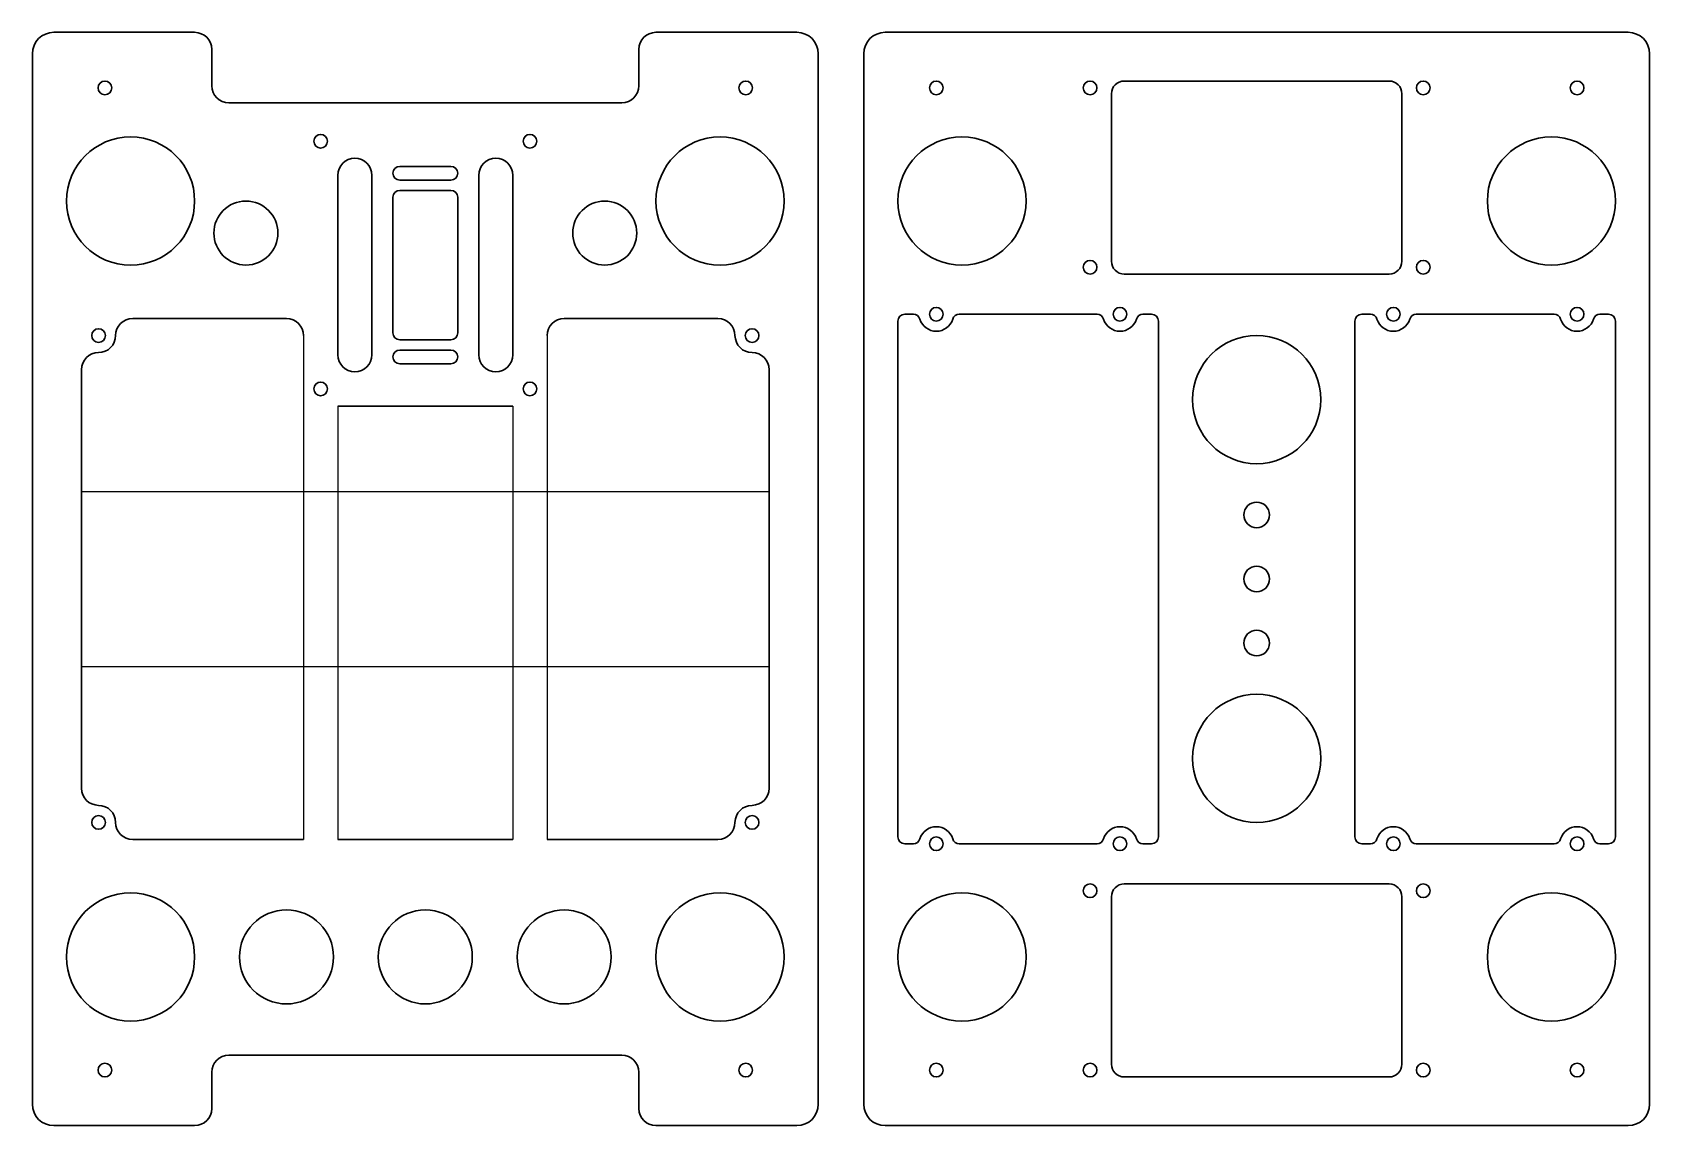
# Model space of a CAD drawing. Header units: millimetres. Extents: x 0 to 379, y 0 to 256.
import ezdxf

# ---------------------------------------------------------------- set-up
doc = ezdxf.new("R2010")
doc.units = ezdxf.units.MM
doc.layers.add('粗实线', color=7, linetype='Continuous', lineweight=30)
doc.layers.add('粗实线层', color=7, linetype='Continuous', lineweight=30)

msp = doc.modelspace()

# ---------------------------------------------------------------- linework, layer by layer
for p, q in [((63.69, 185.44), (63.69, 67.44)), ((120.69, 185.44), (120.69, 67.44)), ((71.69, 168.94), (71.69, 67.44)), ((112.69, 168.94), (112.69, 67.44)), ((11.69, 148.94), (172.69, 148.94)), ((11.69, 107.94), (172.69, 107.94))]:
    msp.add_line(p, q)
at = {"layer": '粗实线'}
for p, q in [((38.19, 256.44), (5.19, 256.44)), ((146.19, 256.44), (179.19, 256.44)), ((373.82, 256.44), (199.82, 256.44)), ((0.19, 251.44), (0.19, 5.44)), ((42.19, 252.44), (42.19, 243.94)), ((142.19, 243.94), (142.19, 252.44)), ((184.19, 5.44), (184.19, 251.44)), ((194.82, 251.44), (194.82, 5.44)), ((378.82, 5.44), (378.82, 251.44)), ((46.19, 239.94), (138.19, 239.94)), ((252.82, 202.84), (252.82, 242.04)), ((86.19, 225.04), (98.19, 225.04)), ((71.69, 180.94), (71.69, 222.94)), ((79.69, 222.94), (79.69, 180.94)), ((86.19, 221.84), (98.19, 221.84)), ((104.69, 222.94), (104.69, 180.94)), ((112.69, 180.94), (112.69, 222.94)), ((84.59, 186.04), (84.59, 217.84)), ((86.19, 219.44), (98.19, 219.44)), ((99.79, 217.84), (99.79, 186.04)), ((23.69, 189.44), (59.69, 189.44)), ((124.69, 189.44), (160.69, 189.44)), ((206.45, 190.44), (204.42, 190.44)), ((217.19, 190.44), (249.45, 190.44)), ((260.19, 190.44), (262.22, 190.44)), ((313.45, 190.44), (311.42, 190.44)), ((324.19, 190.44), (356.45, 190.44)), ((367.19, 190.44), (369.22, 190.44)), ((202.82, 188.84), (202.82, 68.04)), ((263.82, 188.84), (263.82, 68.04)), ((309.82, 188.84), (309.82, 68.04)), ((370.82, 188.84), (370.82, 68.04)), ((19.69, 185.44), (19.69, 185.44)), ((98.19, 184.44), (86.19, 184.44)), ((86.19, 182.04), (98.19, 182.04)), ((164.69, 185.44), (164.69, 185.44)), ((15.69, 181.44), (15.69, 181.44)), ((86.19, 178.84), (98.19, 178.84)), ((168.69, 181.44), (168.69, 181.44)), ((11.69, 177.44), (11.69, 79.44)), ((172.69, 177.44), (172.69, 79.44)), ((71.69, 168.94), (112.69, 168.94)), ((15.69, 75.44), (15.69, 75.44)), ((168.69, 75.44), (168.69, 75.44)), ((19.69, 71.44), (19.69, 71.44)), ((164.69, 71.44), (164.69, 71.44)), ((23.69, 67.44), (63.69, 67.44)), ((71.69, 67.44), (112.69, 67.44)), ((120.69, 67.44), (160.69, 67.44)), ((204.42, 66.44), (206.45, 66.44)), ((217.19, 66.44), (249.45, 66.44)), ((262.22, 66.44), (260.19, 66.44)), ((311.42, 66.44), (313.45, 66.44)), ((324.19, 66.44), (356.45, 66.44)), ((369.22, 66.44), (367.19, 66.44)), ((252.82, 54.04), (252.82, 14.84)), ((46.19, 16.94), (138.19, 16.94)), ((42.19, 4.44), (42.19, 12.94)), ((142.19, 12.94), (142.19, 4.44)), ((5.19, 0.44), (38.19, 0.44)), ((146.19, 0.44), (179.19, 0.44)), ((199.82, 0.44), (373.82, 0.44))]:
    msp.add_line(p, q, dxfattribs=at)
for centre, radius in [((17.19, 243.44), 1.6), ((167.19, 243.44), 1.6), ((211.82, 243.44), 1.6), ((361.82, 243.44), 1.6), ((23.19, 216.94), 15), ((161.19, 216.94), 15), ((217.82, 216.94), 15), ((355.82, 216.94), 15), ((50.19, 209.44), 7.5), ((134.19, 209.44), 7.5), ((211.82, 190.44), 1.6), ((254.82, 190.44), 1.6), ((318.82, 190.44), 1.6), ((361.82, 190.44), 1.6), ((286.82, 170.44), 15), ((286.82, 143.44), 3), ((286.82, 128.44), 3), ((286.82, 113.44), 3), ((286.82, 86.44), 15), ((211.82, 66.44), 1.6), ((254.82, 66.44), 1.6), ((318.82, 66.44), 1.6), ((361.82, 66.44), 1.6), ((23.19, 39.94), 15), ((161.19, 39.94), 15), ((217.82, 39.94), 15), ((355.82, 39.94), 15), ((59.69, 39.94), 11), ((92.19, 39.94), 11), ((124.69, 39.94), 11), ((17.19, 13.44), 1.6), ((167.19, 13.44), 1.6), ((211.82, 13.44), 1.6), ((361.82, 13.44), 1.6)]:
    msp.add_circle(centre, radius, dxfattribs=at)
for centre, radius, start, end in [((5.19, 251.44), 5, 90, 180), ((38.19, 252.44), 4, 0, 90), ((146.19, 252.44), 4, 90, 180), ((179.19, 251.44), 5, 0, 90), ((199.82, 251.44), 5, 90, 180), ((373.82, 251.44), 5, 0, 90), ((46.19, 243.94), 4, 180, 270), ((138.19, 243.94), 4, 270, 0), ((75.69, 222.94), 4, 90, 180), ((75.69, 222.94), 4, 0, 90), ((86.19, 223.44), 1.6, 90, 270), ((98.19, 223.44), 1.6, 270, 90), ((108.69, 222.94), 4, 90, 180), ((108.69, 222.94), 4, 0, 90), ((86.19, 217.84), 1.6, 90, 180), ((98.19, 217.84), 1.6, 0, 90), ((23.69, 185.44), 4, 90, 180), ((59.69, 185.44), 4, 0, 90), ((124.69, 185.44), 4, 90, 180), ((160.69, 185.44), 4, 360, 90), ((204.42, 188.84), 1.6, 90, 180), ((206.45, 188.84), 1.6, 16.6015, 90), ((217.19, 188.84), 1.6, 90, 163.3985), ((249.45, 188.84), 1.6, 16.6015, 90), ((260.19, 188.84), 1.6, 90, 163.3985), ((262.22, 188.84), 1.6, 0, 90), ((311.42, 188.84), 1.6, 90, 180), ((313.45, 188.84), 1.6, 16.6015, 90), ((324.19, 188.84), 1.6, 90, 163.3985), ((356.45, 188.84), 1.6, 16.6015, 90), ((367.19, 188.84), 1.6, 90, 163.3985), ((369.22, 188.84), 1.6, 0, 90), ((86.19, 186.04), 1.6, 180, 270), ((98.19, 186.04), 1.6, 270, 0), ((211.82, 190.44), 4, 196.6015, 343.3985), ((254.82, 190.44), 4, 196.6015, 343.3985), ((318.82, 190.44), 4, 196.6015, 343.3985), ((361.82, 190.44), 4, 196.6015, 343.3985), ((15.69, 185.44), 4, 270, 0), ((86.19, 180.44), 1.6, 90, 270), ((98.19, 180.44), 1.6, 270, 90), ((168.69, 185.44), 4, 180, 270), ((15.69, 177.44), 4, 90, 180), ((75.69, 180.94), 4, 180, 270), ((75.69, 180.94), 4, 270, 0), ((108.69, 180.94), 4, 180, 270), ((108.69, 180.94), 4, 270, 0), ((168.69, 177.44), 4, 0, 90), ((15.69, 79.44), 4, 180, 270), ((168.69, 79.44), 4, 270, 0), ((15.69, 71.44), 4, 0, 90), ((168.69, 71.44), 4, 90, 180), ((23.69, 71.44), 4, 180, 270), ((160.69, 71.44), 4, 270, 0), ((211.82, 66.44), 4, 16.6015, 163.3985), ((254.82, 66.44), 4, 16.6015, 163.3985), ((318.82, 66.44), 4, 16.6015, 163.3985), ((361.82, 66.44), 4, 16.6015, 163.3985), ((204.42, 68.04), 1.6, 180, 270), ((206.45, 68.04), 1.6, 270, 343.3985), ((217.19, 68.04), 1.6, 196.6015, 270), ((249.45, 68.04), 1.6, 270, 343.3985), ((260.19, 68.04), 1.6, 196.6015, 270), ((262.22, 68.04), 1.6, 270, 0), ((311.42, 68.04), 1.6, 180, 270), ((313.45, 68.04), 1.6, 270, 343.3985), ((324.19, 68.04), 1.6, 196.6015, 270), ((356.45, 68.04), 1.6, 270, 343.3985), ((367.19, 68.04), 1.6, 196.6015, 270), ((369.22, 68.04), 1.6, 270, 0), ((46.19, 12.94), 4, 90, 180), ((138.19, 12.94), 4, 0, 90), ((5.19, 5.44), 5, 180, 270), ((38.19, 4.44), 4, 270, 0), ((146.19, 4.44), 4, 180, 270), ((179.19, 5.44), 5, 270, 0), ((199.82, 5.44), 5, 180, 270), ((373.82, 5.44), 5, 270, 0)]:
    msp.add_arc(centre, radius, start, end, dxfattribs=at)
at = {"layer": '粗实线层'}
for p, q in [((317.82, 245.04), (255.82, 245.04)), ((320.82, 242.04), (320.82, 202.84)), ((317.82, 199.84), (255.82, 199.84)), ((317.82, 57.04), (255.82, 57.04)), ((320.82, 14.84), (320.82, 54.04)), ((317.82, 11.84), (255.82, 11.84))]:
    msp.add_line(p, q, dxfattribs=at)
for centre in [(247.82, 243.44), (325.82, 243.44), (67.69, 230.94), (116.69, 230.94), (247.82, 201.44), (325.82, 201.44), (15.69, 185.44), (168.69, 185.44), (67.69, 172.94), (116.69, 172.94), (15.69, 71.44), (168.69, 71.44), (247.82, 55.44), (325.82, 55.44), (247.82, 13.44), (325.82, 13.44)]:
    msp.add_circle(centre, 1.6, dxfattribs=at)
for centre, start, end in [((255.82, 242.04), 90, 180), ((317.82, 242.04), 0, 90), ((255.82, 202.84), 180, 270), ((317.82, 202.84), 270, 0), ((255.82, 54.04), 90, 180), ((317.82, 54.04), 0, 90), ((255.82, 14.84), 180, 270), ((317.82, 14.84), 270, 0)]:
    msp.add_arc(centre, 3, start, end, dxfattribs=at)

doc.saveas('drawing.dxf')
